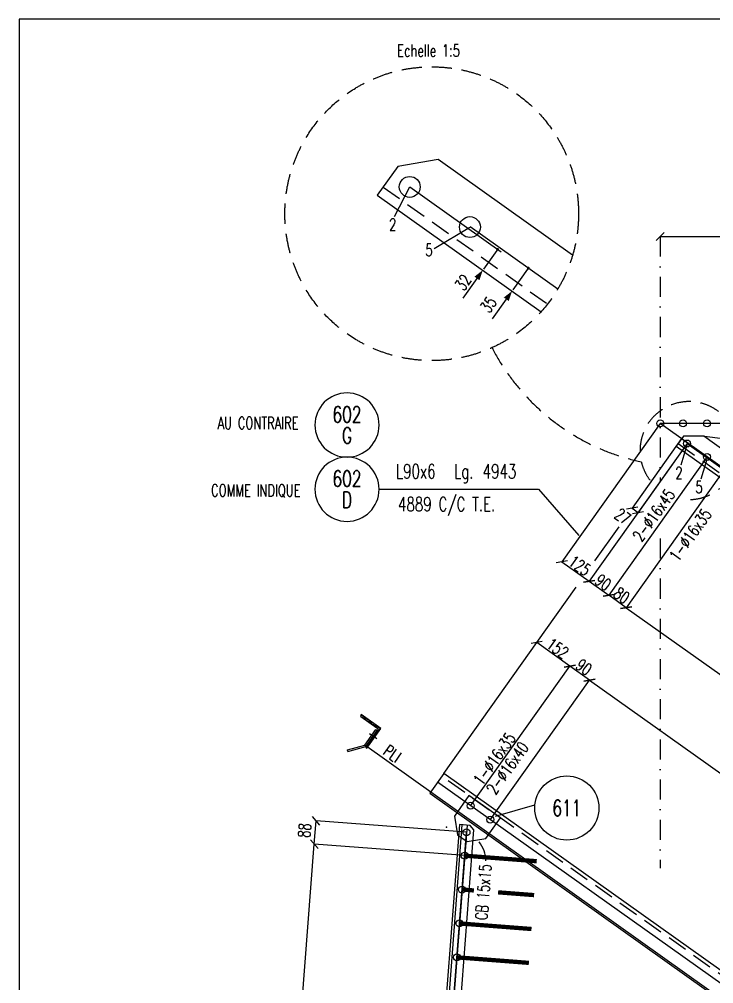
# Model space of a CAD drawing. Extents: x 45791 to 57956, y -56371 to -47761.
# Drawn here: x 45791 to 48387, y -51365 to -47761 of the extents above; entities that cross this region are included whole.
import ezdxf
from ezdxf.enums import TextEntityAlignment as Align

# ---------------------------------------------------------------- set-up
doc = ezdxf.new("R2010")
doc.units = 0
doc.header["$LTSCALE"] = 150
doc.header["$MEASUREMENT"] = 0
doc.linetypes.add('DASHDOT', pattern=[1, 0.5, -0.25, 0, -0.25])
doc.linetypes.add('DASHED', pattern=[0.75, 0.5, -0.25])
doc.layers.get('0').update_dxf_attribs({"linetype": 'CONTINUOUS'})
for name, color, linetype in [('ASSI', 3, 'CONTINUOUS'), ('BOLLINI_1', 7, 'CONTINUOUS'), ('BOLLINI_5', 7, 'CONTINUOUS'), ('FORI', 2, 'CONTINUOUS'), ('LINEA_ANG', 2, 'CONTINUOUS'), ('LINEE_PIASTRA', 2, 'CONTINUOUS'), ('LINEE_PIASTRE', 2, 'CONTINUOUS'), ('LS', 7, 'CONTINUOUS'), ('MZ', 6, 'DASHDOT'), ('PIASTRE', 5, 'CONTINUOUS'), ('PIEGA_C_3901_50', 2, 'CONTINUOUS'), ('QT_MAL', 7, 'CONTINUOUS'), ('QT_MPR', 7, 'CONTINUOUS'), ('SEZIONI', 2, 'CONTINUOUS'), ('TESTI_A_P', 7, 'CONTINUOUS'), ('TRAT-Y', 7, 'DASHED')]:
    doc.layers.add(name, color=color, linetype=linetype)
doc.styles.add('QUOTE', font='ROMANS8.SHX', dxfattribs={"width": 0.7})
doc.styles.add('RQL', font='ROMANS8.SHX', dxfattribs={"width": 0.7})
doc.styles.add('RS', font='ROMANS8.shx', dxfattribs={"width": 0.7})
doc.styles.get("Standard").update_dxf_attribs({"font": 'ROMANS8.SHX', "width": 0.7})
doc.dimstyles.new('FRECCE1', dxfattribs={"dimtxt": 45, "dimasz": 5, "dimexe": 0, "dimexo": 0, "dimgap": 1, "dimtad": 1, "dimdec": 0, "dimzin": 0, "dimdsep": 46, "dimtxsty": 'RS', "dimblk1": 'QUOTP', "dimblk2": 'QUOTF', "dimsah": 1, "dimcen": 0, "dimclrd": 2, "dimclre": 2, "dimclrt": 7, "dimadec": 0, "dimazin": 0, "dimtfac": 1, "dimtdec": 0, "dimtix": 1, "dimtmove": 2, "dimatfit": 3, "dimldrblk": 'QUOTP', "dimfxl": 1, "dimtolj": 1, "dimtzin": 0, "dimarcsym": 0})
doc.dimstyles.new('TRATTO', dxfattribs={"dimscale": 0, "dimtxt": 45, "dimasz": 30, "dimexe": 0, "dimexo": 0, "dimgap": 5, "dimtad": 1, "dimrnd": 0.5, "dimdsep": 46, "dimtxsty": 'RS', "dimblk1": 'OBLIQUE', "dimblk2": 'OBLIQUE', "dimsah": 1, "dimcen": 0.09, "dimclrd": 2, "dimclre": 2, "dimclrt": 7, "dimadec": 0, "dimazin": 0, "dimtfac": 1, "dimtix": 1, "dimtmove": 2, "dimatfit": 3, "dimfxl": 1, "dimtolj": 1, "dimtzin": 0, "dimarcsym": 0})

# ---------------------------------------------------------------- blocks, each defined once
blk = doc.blocks.new('16')
blk.add_circle((0, 0), 1)
blk = doc.blocks.new('ASSE98')
blk.add_line((0, 0), (1, 0))
at = {"color": 7, "flags": 1}
for tag, p in [('LAV1', (3.07431, 6.82847)), ('LAV2', (3.07431, 6.49513)), ('LAV3', (3.07431, 6.1618)), ('LAV4', (3.07431, 5.82847)), ('LAV5', (3.07431, 5.49513)), ('LAV6', (3.07431, 5.1618)), ('LAV7', (3.07431, 4.82847)), ('LAV8', (3.07431, 4.49513)), ('LAV9', (3.07431, 4.1618)), ('LAV10', (3.07431, 3.82847))]:
    blk.add_attdef(tag, p, '', height=0.2, dxfattribs=at)
at = {"color": 7, "style": 'QUOTE', "width": 0.5, "flags": 1}
for tag, p in [('TI', (1.38308, 6.82731)), ('DI_S', (1.38308, 6.42178)), ('D_S', (1.38308, 6.02092)), ('E_S', (1.38308, 5.68065)), ('NFORI', (1.36454, 5.29792)), ('ALAR', (1.36349, 4.93246)), ('FAM', (1.3775, 4.54645)), ('ALA', (1.38308, 4.19257)), ('DISP2', (1.38308, 3.84971)), ('DISP1', (1.38308, 3.50686)), ('PINZAF', (1.38308, 3.164)), ('PINZAI', (1.38308, 2.82114)), ('TRP', (1.38308, 2.47829)), ('NP', (1.38308, 2.13543)), ('SV', (1.38308, 1.79257)), ('PESO', (1.38308, 1.44971)), ('QUA', (1.38308, 1.10686)), ('LUN', (1.38308, 0.764)), ('PROF', (1.38308, 0.42114)), ('POS', (1.38308, 0.07829))]:
    blk.add_attdef(tag, p, '', height=0.2, dxfattribs=at)
blk = doc.blocks.new('_OBLIQUE')
at = {"color": 0, "linetype": 'ByBlock'}
blk.add_line((-0.5, -0.5), (0.5, 0.5), dxfattribs=at)
blk = doc.blocks.new('*D42')
at = {"layer": 'QT_MPR', "color": 2, "lineweight": -2, "transparency": 16777216}
for p, q in [((48187.5, -49271.5), (47819.5, -49789)), ((48287.5, -49346.5), (47921.3, -49861.5)), ((47819.5, -49789), (47921.3, -49861.5))]:
    blk.add_line(p, q, dxfattribs=at)
at = {"layer": 'QT_MPR', "color": 2, "lineweight": -2, "transparency": 16777216, "xscale": 30, "yscale": 30, "zscale": 30}
for p, rotation in [((47819.5, -49789), 144.5837768006198), ((47921.3, -49861.5), 324.5837768006198)]:
    blk.add_blockref('_OBLIQUE', p, dxfattribs=dict(at, rotation=rotation))
at = {"layer": 'QT_MPR', "color": 7, "transparency": 16777216, "insert": (47886.3, -49802.8), "char_height": 45, "attachment_point": 5, "rotation": 324.5838, "style": 'RS'}
blk.add_mtext('\\A1;125', dxfattribs=at)
blk = doc.blocks.new('*D43')
at = {"layer": 'QT_MPR', "color": 2, "lineweight": -2, "transparency": 16777216}
for p, q in [((48287.5, -49346.5), (47921.3, -49861.5)), ((48362.5, -49396.5), (47994.7, -49913.7)), ((47921.3, -49861.5), (47994.7, -49913.7))]:
    blk.add_line(p, q, dxfattribs=at)
at = {"layer": 'QT_MPR', "color": 2, "lineweight": -2, "transparency": 16777216, "xscale": 30, "yscale": 30, "zscale": 30}
for p, rotation in [((47921.3, -49861.5), 144.5837768006198), ((47994.7, -49913.7), 324.5837768006198)]:
    blk.add_blockref('_OBLIQUE', p, dxfattribs=dict(at, rotation=rotation))
at = {"layer": 'QT_MPR', "color": 7, "transparency": 16777216, "insert": (47974, -49865.2), "char_height": 45, "attachment_point": 5, "rotation": 324.5838, "style": 'RS'}
blk.add_mtext('\\A1;90', dxfattribs=at)
blk = doc.blocks.new('*D44')
at = {"layer": 'QT_MPR', "color": 2, "lineweight": -2, "transparency": 16777216}
for p, q in [((48438.4, -49427.9), (48059.9, -49960)), ((48059.9, -49960), (49971.6, -51319.4)), ((50350, -50787.2), (49971.6, -51319.4))]:
    blk.add_line(p, q, dxfattribs=at)
at = {"layer": 'QT_MPR', "color": 2, "lineweight": -2, "transparency": 16777216, "xscale": 30, "yscale": 30, "zscale": 30}
for p, rotation in [((48059.9, -49960), 144.5837768006198), ((49971.6, -51319.4), 324.5837768006198)]:
    blk.add_blockref('_OBLIQUE', p, dxfattribs=dict(at, rotation=rotation))
at = {"layer": 'QT_MPR', "color": 7, "transparency": 16777216, "insert": (48999.1, -50594.1), "char_height": 45, "attachment_point": 5, "rotation": 324.5838, "style": 'RS'}
blk.add_mtext('\\A1;2345.5', dxfattribs=at)
blk = doc.blocks.new('*D48')
at = {"layer": 'QT_MPR', "color": 2, "lineweight": -2, "transparency": 16777216}
for p, q in [((48267.3, -49328.3), (48082.4, -49588.4)), ((48287.5, -49346.5), (48104.4, -49604)), ((48082.4, -49588.4), (48104.4, -49604))]:
    blk.add_line(p, q, dxfattribs=at)
at = {"layer": 'QT_MPR', "color": 2, "lineweight": -2, "transparency": 16777216, "xscale": 30, "yscale": 30, "zscale": 30}
for p, rotation in [((48082.4, -49588.4), 144.5837768006198), ((48104.4, -49604), 324.5837768006198)]:
    blk.add_blockref('_OBLIQUE', p, dxfattribs=dict(at, rotation=rotation))
at = {"layer": 'QT_MPR', "color": 7, "transparency": 16777216, "insert": (48047.2, -49619), "char_height": 45, "attachment_point": 5, "rotation": 324.5838, "style": 'RS'}
blk.add_mtext('\\A1;27', dxfattribs=at)
blk = doc.blocks.new('YYY')
blk.add_circle((0, 0), 8)
at = {"color": 3, "style": 'RQL', "width": 0.7}
for tag, p in [('POS3', (0, 0.65)), ('POS2', (0, -4.63))]:
    blk.add_attdef(tag, text='', height=4, dxfattribs=at).set_placement(p, align=Align.CENTER)
at = {"style": 'RQL', "width": 0.7, "flags": 1}
blk.add_attdef('TIPO', text='', height=3, dxfattribs=at).set_placement((0, 0), align=Align.MIDDLE_CENTER)
blk = doc.blocks.new('*D50')
at = {"layer": 'QT_MPR', "color": 2, "lineweight": -2, "transparency": 16777216}
for p in [(48187.5, -48573.4), (51975.1, -49271.5)]:
    blk.add_line(p, (51975.1, -48573.4), dxfattribs=at)
at = {"layer": 'QT_MPR', "color": 2, "lineweight": -2, "transparency": 16777216, "xscale": 30, "yscale": 30, "zscale": 30, "rotation": 180}
blk.add_blockref('_OBLIQUE', (48187.5, -48573.4), dxfattribs=at)
at = {"layer": 'QT_MPR', "color": 2, "lineweight": -2, "transparency": 16777216, "xscale": 30, "yscale": 30, "zscale": 30}
blk.add_blockref('_OBLIQUE', (51975.1, -48573.4), dxfattribs=at)
at = {"layer": 'QT_MPR', "color": 7, "transparency": 16777216, "insert": (50081.3, -48545.9), "char_height": 45, "attachment_point": 5, "style": 'RS'}
blk.add_mtext('\\A1;3787.5', dxfattribs=at)
blk = doc.blocks.new('QUOTP')
at = {"layer": 'ASSI', "color": 2, "const_width": 1.07}
blk.add_lwpolyline([(-0.53, 0, 1), (0.53, 0, 1)], format="xyb", close=True, dxfattribs=at)
blk = doc.blocks.new('QUOTF')
at = {"layer": 'LS', "color": 2}
blk.add_line((7.5, 0), (25.5, 0), dxfattribs=at)
blk.add_solid([(7.5, 2.25), (0, 0), (7.5, -2.25)], dxfattribs=at)
blk = doc.blocks.new('*D138')
at = {"layer": 'QT_MAL', "color": 2, "lineweight": -2, "transparency": 16777216}
blk.add_line((47576.3, -48625.2), (47526.7, -48694.9), dxfattribs=at)
at = {"layer": 'QT_MAL', "color": 2, "lineweight": -2, "transparency": 16777216, "xscale": 5, "yscale": 5, "zscale": 5}
for name, p, rotation in [('QUOTP', (47579.2, -48621.2), 54.58377680061978), ('QUOTF', (47523.8, -48699), 234.5837768006197)]:
    blk.add_blockref(name, p, dxfattribs=dict(at, rotation=rotation))
at = {"layer": 'QT_MAL', "color": 7, "transparency": 16777216, "insert": (47450.3, -48744.7), "char_height": 45, "attachment_point": 5, "rotation": 54.5838, "style": 'RS'}
blk.add_mtext('\\A1;32', dxfattribs=at)
blk = doc.blocks.new('*D139')
at = {"layer": 'QT_MAL', "color": 2, "lineweight": -2, "transparency": 16777216}
blk.add_line((47691.4, -48695.4), (47636.3, -48772.8), dxfattribs=at)
at = {"layer": 'QT_MAL', "color": 2, "lineweight": -2, "transparency": 16777216, "xscale": 5, "yscale": 5, "zscale": 5}
for name, p, rotation in [('QUOTP', (47694.3, -48691.3), 54.58377680061978), ('QUOTF', (47633.4, -48776.9), 234.5837768006197)]:
    blk.add_blockref(name, p, dxfattribs=dict(at, rotation=rotation))
at = {"layer": 'QT_MAL', "color": 7, "transparency": 16777216, "insert": (47545, -48827.9), "char_height": 45, "attachment_point": 5, "rotation": 54.5838, "style": 'RS'}
blk.add_mtext('\\A1;35', dxfattribs=at)
blk = doc.blocks.new('*D56')
at = {"layer": 'QT_MPR', "color": 2, "lineweight": -2, "transparency": 16777216}
for p, q in [((47551.9, -50752.2), (47922.8, -50230.6)), ((47922.8, -50230.6), (49761.1, -51537.8)), ((49390.2, -52059.4), (49761.1, -51537.8))]:
    blk.add_line(p, q, dxfattribs=at)
at = {"layer": 'QT_MPR', "color": 2, "lineweight": -2, "transparency": 16777216, "xscale": 30, "yscale": 30, "zscale": 30}
for p, rotation in [((47922.8, -50230.6), 144.5837768006198), ((49761.1, -51537.8), 324.5837768006198)]:
    blk.add_blockref('_OBLIQUE', p, dxfattribs=dict(at, rotation=rotation))
at = {"layer": 'QT_MPR', "color": 7, "transparency": 16777216, "insert": (48759.2, -50791.6), "char_height": 45, "attachment_point": 5, "rotation": 324.5838, "style": 'RS'}
blk.add_mtext('\\A1;2256', dxfattribs=at)
blk = doc.blocks.new('bull')
at = {"style": 'RS', "width": 0.7, "flags": 1}
for tag, p in [('NN', (-12.25, 0)), ('DIAMETRO', (0, -4.86)), ('SERRAGGIO', (0, -9.71)), ('LUNGHEZZA', (0, -14.57)), ('NB', (0, -19.43)), ('TIPO', (0, -24.12)), ('EL', (-0.14, -29))]:
    blk.add_attdef(tag, p, '', height=3, dxfattribs=at)
at = {"style": 'RS', "width": 0.7}
blk.add_attdef('BULLONE', (0, 0), '', height=3, dxfattribs=at)
blk = doc.blocks.new('*D94')
at = {"layer": 'LS', "color": 2, "lineweight": -2, "transparency": 16777216}
for p, q in [((48362.5, -49396.5), (47994.7, -49913.7)), ((48438.4, -49427.9), (48059.9, -49960)), ((48059.9, -49960), (47994.7, -49913.7))]:
    blk.add_line(p, q, dxfattribs=at)
at = {"layer": 'LS', "color": 2, "lineweight": -2, "transparency": 16777216, "xscale": 30, "yscale": 30, "zscale": 30}
for p, rotation in [((47994.7, -49913.7), 144.5837768006198), ((48059.9, -49960), 324.5837768006198)]:
    blk.add_blockref('_OBLIQUE', p, dxfattribs=dict(at, rotation=rotation))
at = {"layer": 'LS', "color": 7, "transparency": 16777216, "insert": (48043.3, -49914.4), "char_height": 45, "attachment_point": 5, "rotation": 324.5838, "style": 'RS'}
blk.add_mtext('\\A1;80', dxfattribs=at)
blk = doc.blocks.new('MRKR_98')
blk.add_point((0, 0))
at = {"color": 7, "style": 'QUOTE', "width": 0.5, "flags": 1}
for tag, p in [('NFORI', (3.72, 5.3)), ('TI', (3.73, 6.83)), ('DI_S', (3.73, 6.42)), ('D_S', (3.73, 6.02)), ('E_S', (3.73, 5.68)), ('AUX2', (3.71, 4.93)), ('AUX1', (3.73, 4.19)), ('FAM', (3.73, 4.55)), ('COMMESSA', (3.73, 3.85)), ('MD', (3.73, 3.51)), ('MP', (3.73, 3.16)), ('LARGHEZZA', (3.73, 2.82)), ('SPESSORE', (3.73, 2.48)), ('NP', (3.73, 2.14)), ('SV', (3.73, 1.79)), ('PESO', (3.73, 1.45)), ('QUA', (3.73, 1.11)), ('LUN', (3.73, 0.76)), ('PROF', (3.73, 0.42)), ('POS', (3.73, 0.08))]:
    blk.add_attdef(tag, p, '', height=0.2, dxfattribs=at)
at = {"color": 7, "flags": 1}
for tag, p in [('LAV1', (5.26, 6.88)), ('LAV2', (5.26, 6.55)), ('LAV3', (5.26, 6.21)), ('LAV4', (5.26, 5.88)), ('LAV5', (5.26, 5.55)), ('LAV6', (5.26, 5.21)), ('LAV7', (5.26, 4.88)), ('LAV8', (5.26, 4.55)), ('LAV9', (5.26, 4.21)), ('LAV10', (5.26, 3.88))]:
    blk.add_attdef(tag, p, '', height=0.2, dxfattribs=at)
blk = doc.blocks.new('*D99')
at = {"layer": 'LS', "color": 2, "lineweight": -2, "transparency": 16777216}
for p, q in [((47478.5, -50700), (47849.4, -50178.4)), ((47922.8, -50230.6), (47849.4, -50178.4)), ((47551.9, -50752.2), (47922.8, -50230.6))]:
    blk.add_line(p, q, dxfattribs=at)
at = {"layer": 'LS', "color": 2, "lineweight": -2, "transparency": 16777216, "xscale": 30, "yscale": 30, "zscale": 30}
for p, rotation in [((47849.4, -50178.4), 144.5837768006198), ((47922.8, -50230.6), 324.5837768006198)]:
    blk.add_blockref('_OBLIQUE', p, dxfattribs=dict(at, rotation=rotation))
at = {"layer": 'LS', "color": 7, "transparency": 16777216, "insert": (47902, -50182.1), "char_height": 45, "attachment_point": 5, "rotation": 324.5838, "style": 'RS'}
blk.add_mtext('\\A1;90', dxfattribs=at)
blk = doc.blocks.new('*D100')
at = {"layer": 'LS', "color": 2, "lineweight": -2, "transparency": 16777216}
for p, q in [((47377.8, -50579.3), (47725.5, -50090.3)), ((47849.4, -50178.4), (47725.5, -50090.3)), ((47478.5, -50700), (47849.4, -50178.4))]:
    blk.add_line(p, q, dxfattribs=at)
at = {"layer": 'LS', "color": 2, "lineweight": -2, "transparency": 16777216, "xscale": 30, "yscale": 30, "zscale": 30}
for p, rotation in [((47725.5, -50090.3), 144.5837768006198), ((47849.4, -50178.4), 324.5837768006198)]:
    blk.add_blockref('_OBLIQUE', p, dxfattribs=dict(at, rotation=rotation))
at = {"layer": 'LS', "color": 7, "transparency": 16777216, "insert": (47803.4, -50112), "char_height": 45, "attachment_point": 5, "rotation": 324.5838, "style": 'RS'}
blk.add_mtext('\\A1;152', dxfattribs=at)
blk = doc.blocks.new('*D102')
at = {"layer": 'QT_MPR', "color": 2, "lineweight": -2, "transparency": 16777216}
for p, q in [((46523.1, -55655.1), (46894.1, -50843.3)), ((47456.3, -50886.7), (46894.1, -50843.3)), ((47085.4, -55698.4), (46523.1, -55655.1))]:
    blk.add_line(p, q, dxfattribs=at)
at = {"layer": 'QT_MPR', "color": 2, "lineweight": -2, "transparency": 16777216, "xscale": 30, "yscale": 30, "zscale": 30}
for p, rotation in [((46894.1, -50843.3), 85.59195900462167), ((46523.1, -55655.1), 265.5919590046217)]:
    blk.add_blockref('_OBLIQUE', p, dxfattribs=dict(at, rotation=rotation))
at = {"layer": 'QT_MPR', "color": 7, "transparency": 16777216, "insert": (46750.8, -53252.9), "char_height": 45, "attachment_point": 5, "rotation": 85.592, "style": 'RS'}
blk.add_mtext('\\A1;127x38', dxfattribs=at)
blk = doc.blocks.new('*D103')
at = {"layer": 'QT_MPR', "color": 2, "lineweight": -2, "transparency": 16777216}
for p, q in [((46523.1, -55655.1), (46894.1, -50843.3)), ((47456.3, -50886.7), (46894.1, -50843.3)), ((47085.4, -55698.4), (46523.1, -55655.1))]:
    blk.add_line(p, q, dxfattribs=at)
at = {"layer": 'QT_MPR', "color": 2, "lineweight": -2, "transparency": 16777216, "xscale": 30, "yscale": 30, "zscale": 30}
for p, rotation in [((46894.1, -50843.3), 85.59195900462167), ((46523.1, -55655.1), 265.5919590046217)]:
    blk.add_blockref('_OBLIQUE', p, dxfattribs=dict(at, rotation=rotation))
at = {"layer": 'QT_MPR', "color": 7, "transparency": 16777216, "insert": (46681.2, -53247.1), "char_height": 45, "attachment_point": 5, "rotation": 85.592, "style": 'RS'}
blk.add_mtext('\\A1;4826', dxfattribs=at)
blk = doc.blocks.new('*D104')
at = {"layer": 'QT_MPR', "color": 2, "lineweight": -2, "transparency": 16777216}
for p, q in [((46894.1, -50843.3), (46900.8, -50756.1)), ((47463, -50799.4), (46900.8, -50756.1)), ((47456.3, -50886.7), (46894.1, -50843.3))]:
    blk.add_line(p, q, dxfattribs=at)
at = {"layer": 'QT_MPR', "color": 2, "lineweight": -2, "transparency": 16777216, "xscale": 30, "yscale": 30, "zscale": 30}
for p, rotation in [((46900.8, -50756.1), 85.59195900462167), ((46894.1, -50843.3), 265.5919590046217)]:
    blk.add_blockref('_OBLIQUE', p, dxfattribs=dict(at, rotation=rotation))
at = {"layer": 'QT_MPR', "color": 7, "transparency": 16777216, "insert": (46857.2, -50792.4), "char_height": 45, "attachment_point": 5, "rotation": 85.592, "style": 'RS'}
blk.add_mtext('\\A1;88', dxfattribs=at)
blk = doc.blocks.new('xxx')
blk.add_circle((0, 0), 8)
at = {"color": 3, "style": 'RQL', "width": 0.7}
blk.add_attdef('POS', text='', height=4, dxfattribs=at).set_placement((0, 0), align=Align.MIDDLE)
at = {"color": 3, "style": 'RQL', "width": 0.7, "flags": 1}
blk.add_attdef('POS1', (-0.39, -5.42), '', height=2, dxfattribs=at)
at = {"style": 'RQL', "width": 0.7, "flags": 1}
blk.add_attdef('TIPO', (-0.39, -8.66), '', height=2, dxfattribs=at)

msp = doc.modelspace()

# ---------------------------------------------------------------- hatches: boundary and pattern name
at = {"layer": 'LS'}
h = msp.add_hatch(dxfattribs=at)
h.set_pattern_fill('_U', color=6, scale=5, angle=189.583777, style=0, pattern_type=0)
h.set_pattern_definition([(189.583777, (56453.4847, -118967.6335), (0.8324478, -4.9302161), [])])
edge = h.paths.add_edge_path()
edge.add_line((47142.303, -50411.849), (47068.956, -50359.693))
edge.add_line((47068.956, -50359.693), (47067.507, -50361.731))
edge.add_arc((47070.36, -50363.759), 3.5, 144.583777, 234.583777)
edge.add_line((47068.331, -50366.611), (47128.231, -50409.205))
edge.add_arc((47124.175, -50414.91), 7, 324.583777, 414.583777, ccw=False)
edge.add_line((47129.879, -50418.967), (47087.285, -50478.867))
edge.add_arc((47090.138, -50480.895), 3.5, 144.583777, 234.583777)
edge.add_line((47088.109, -50483.747), (47090.147, -50485.196))
edge.add_line((47090.147, -50485.196), (47142.303, -50411.849))

# ---------------------------------------------------------------- linework, layer by layer
at = {"layer": 'LINEA_ANG'}
for p, q in [((47356.619, -48285.566), (47206.016, -48310.995)), ((47859.49, -48643.153), (47356.619, -48285.566)), ((47206.016, -48310.995), (47129.618, -48418.64)), ((47129.618, -48418.64), (47741.939, -48854.055)), ((48273.682, -49319.344), (48247.024, -49356.832)), ((48349.708, -49319.415), (48273.682, -49319.344)), ((52292.502, -52123.094), (48349.708, -49319.415)), ((48247.024, -49356.832), (52275.39, -52221.359)), ((47377.756, -50579.277), (47325.6, -50652.624)), ((51406.122, -53443.805), (47377.756, -50579.277)), ((47325.6, -50652.624), (51353.966, -53517.152)), ((47437.205, -50770.371), (47048.606, -55811.415)), ((47446.179, -50771.063), (47057.58, -55812.107)), ((47477.087, -50773.446), (47437.205, -50770.371)), ((47490.89, -50789.554), (47477.087, -50773.446)), ((47104.673, -55799.69), (47490.89, -50789.554))]:
    msp.add_line(p, q, dxfattribs=at)
at = {"layer": 'LINEE_PIASTRA'}
for p, q in [((47417.699, -50738.974), (47429.471, -50808.698)), ((47465.33, -50834.197), (47535.053, -50822.424))]:
    msp.add_line(p, q, dxfattribs=at)
at = {"layer": 'LINEE_PIASTRE'}
for p, q in [((47472.173, -50662.368), (47417.699, -50738.974)), ((47589.527, -50745.817), (47472.173, -50662.368)), ((47535.053, -50822.424), (47589.527, -50745.817)), ((47429.471, -50808.698), (47465.33, -50834.197))]:
    msp.add_line(p, q, dxfattribs=at)
at = {"layer": 'LS', "color": 6}
for p, q in [((47193.329, -48497.839), (47250.868, -48387.692)), ((47250.868, -48387.692), (47592.329, -48630.502)), ((47341.671, -48617.356), (47475.868, -48537.692)), ((47804.182, -48769.475), (47476.66, -48536.578)), ((52015.473, -49271.539), (48187.473, -49271.539)), ((52450.473, -52302.913), (48187.473, -49271.539)), ((48468.583, -49334.836), (48344.637, -49318.731)), ((48265.526, -49425.926), (48287.387, -49351.616)), ((48287.473, -49346.539), (48546.565, -49530.777)), ((48340.699, -49478.945), (48362.561, -49404.634)), ((47136.355, -49517.525), (47731.789, -49517.525)), ((47731.789, -49517.525), (47882.694, -49690.411)), ((47127.91, -50450.696), (47100.128, -50430.941)), ((49459.471, -52163.861), (47082.45, -50473.588)), ((49463.545, -52111.541), (47354.576, -50611.876)), ((47571.712, -50739.003), (47718.636, -50697.232)), ((47078.634, -55786.188), (47463.047, -50799.443))]:
    msp.add_line(p, q, dxfattribs=at)
at = {"layer": 'LS', "color": 2}
for p, q in [((47942.392, -49785.234), (48033.209, -49657.518)), ((47725.463, -50090.299), (47873.014, -49882.8))]:
    msp.add_line(p, q, dxfattribs=at)
at = {"layer": 'LS', "color": 8}
msp.add_lwpolyline([(45791.092, -47761.325), (45791.092, -56371.325), (55331.092, -56371.325), (55331.092, -55171.325), (57956.092, -55171.325), (57956.092, -47761.325), (45791.092, -47761.325)], close=True, dxfattribs=at)
at = {"layer": 'LS', "color": 6}
msp.add_lwpolyline([(47142.303, -50411.849), (47068.956, -50359.693), (47067.507, -50361.731, 0.41421356), (47068.331, -50366.611), (47128.231, -50409.205, -0.41421356), (47129.879, -50418.967), (47087.285, -50478.867, 0.41421356), (47088.109, -50483.747), (47090.147, -50485.196)], format="xyb", close=True, dxfattribs=at)
at = {"layer": 'LS', "color": 6, "const_width": 16}
for points in [[(47456.319, -50886.724), (47725.52, -50907.475)], [(47436.797, -51139.972), (47705.998, -51160.724)]]:
    msp.add_lwpolyline(points, dxfattribs=at)
at = {"layer": 'LS', "color": 2, "linetype": 'DASHED', "const_width": 16}
for points in [[(47446.558, -51013.348), (47490.712, -51016.752)], [(47581.12, -51023.721), (47715.759, -51034.1)], [(47427.036, -51266.597), (47696.237, -51287.348)]]:
    msp.add_lwpolyline(points, dxfattribs=at)
at = {"layer": 'LS', "color": 6}
msp.add_arc((47423.172, -50905.953), 112.213, 359.78296, 39.320406, dxfattribs=at)
at = {"layer": 'MZ'}
for p, q in [((48187.473, -48573.353), (48187.473, -49488.784)), ((48187.473, -49701.499), (48187.473, -50933.709))]:
    msp.add_line(p, q, dxfattribs=at)
at = {"layer": 'PIEGA_C_3901_50'}
for p, q in [((47082.45, -50473.588), (47124.175, -50414.91)), ((47124.175, -50414.91), (47129.065, -50418.387)), ((47086.108, -50478.797), (47129.065, -50418.387)), ((47017.911, -50491.578), (47082.45, -50473.588))]:
    msp.add_line(p, q, dxfattribs=at)
at = {"layer": 'PIEGA_C_3901_50', "const_width": 1.667}
msp.add_lwpolyline([(47082.226, -50472.785, 1), (47082.674, -50474.39, 1)], format="xyb", close=True, dxfattribs=at)
at = {"layer": 'SEZIONI'}
for q in [(47086.108, -50478.797), (47017.911, -50491.578)]:
    msp.add_line((47019.522, -50497.358), q, dxfattribs=at)
at = {"layer": 'TRAT-Y'}
for p, q in [((47151.35, -48388.079), (47766.054, -48825.188)), ((48254.558, -49346.237), (52282.923, -52210.765)), ((51398.588, -53454.4), (47370.222, -50589.872))]:
    msp.add_line(p, q, dxfattribs=at)
msp.add_circle((47332.944, -48487.882), 548.963, dxfattribs=at)
for centre, radius, start, end in [((48287.769, -48612.888), 820.334, 207.242224, 257.959845), ((48294.681, -49372.875), 182.988, 271.858557, 222.588472)]:
    msp.add_arc(centre, radius, start, end, dxfattribs=at)

# ---------------------------------------------------------------- block references
at = {"layer": 'ASSI'}
ref = msp.add_blockref('ASSE98', (48267.307, -49328.308), dxfattribs=dict(at, xscale=4943, rotation=324.5837768006197))
ref.add_attrib('PROF', 'L90x6', (47199.267, -49476.718), dxfattribs={"layer": '0', "color": 2, "height": 52.5, "style": 'QUOTE', "width": 0.7})
ref.add_attrib('LUN', '4943', (47523.256, -49476.718), dxfattribs={"layer": '0', "color": 2, "height": 52.5, "style": 'QUOTE', "width": 0.7})
ref.add_attrib('PESO', '4889 C/C T.E.', (47206.979, -49599.547), dxfattribs={"layer": '0', "color": 2, "height": 52.5, "style": 'QUOTE', "width": 0.7})
ref.add_attrib('SV', 'Lg.', (47416.588, -49476.718), dxfattribs={"layer": '0', "color": 2, "height": 52.5, "style": 'QUOTE', "width": 0.7})
ref.add_attrib('LAV1', 'CB 62x44', (48476.184, -49325.889), dxfattribs={"layer": '0', "color": 7, "height": 45, "width": 0.7})
ref.add_attrib('LAV2', 'CB 43x43', (51971.75, -51878.444), dxfattribs={"layer": '0', "color": 7, "height": 45, "rotation": 324.583777, "width": 0.7})
at = {"layer": 'ASSI', "xscale": 4943, "zscale": 4943, "rotation": 144.5837768006197}
msp.add_blockref('ASSE98', (51406.122, -53443.805), dxfattribs=at)
at = {"layer": 'ASSI'}
ref = msp.add_blockref('ASSE98', (47465.122, -50772.523), dxfattribs=dict(at, xscale=5056, zscale=5056, rotation=265.5919590046217))
ref.add_attrib('LAV1', 'CB 15x15', (47540.421, -51128.693), dxfattribs={"layer": '0', "color": 7, "height": 45, "rotation": 85.591959, "width": 0.7})
at = {"layer": 'BOLLINI_1', "xscale": 14.99850000000172, "yscale": 14.99850000000172, "zscale": 14.99850000000172}
msp.add_blockref('xxx', (47838.08, -50708.644), dxfattribs=at).add_auto_attribs({'POS': '611'})
at = {"layer": 'BOLLINI_5'}
ref = msp.add_blockref('YYY', (47016.357, -49277.528), dxfattribs=dict(at, xscale=-14.99978124361964, yscale=14.99978124357598, zscale=14.99978124359379))
ref.add_attrib('POS3', '602', dxfattribs={"layer": '0', "color": 3, "height": 59.9991, "style": 'RQL', "width": 0.7}).set_placement((47016.357, -49267.824), align=Align.CENTER)
ref.add_attrib('POS2', 'G', dxfattribs={"layer": '0', "color": 3, "height": 59.999, "style": 'RQL', "width": 0.7}).set_placement((47016.357, -49346.983), align=Align.CENTER)
ref = msp.add_blockref('YYY', (47016.357, -49517.525), dxfattribs=dict(at, xscale=-14.99978124361964, yscale=14.99978124357598, zscale=14.99978124359379))
ref.add_attrib('POS3', '602', dxfattribs={"layer": '0', "color": 3, "height": 59.9991, "style": 'RQL', "width": 0.7}).set_placement((47016.357, -49507.82), align=Align.CENTER)
ref.add_attrib('POS2', 'D', dxfattribs={"layer": '0', "color": 3, "height": 59.999, "style": 'RQL', "width": 0.7}).set_placement((47016.357, -49586.98), align=Align.CENTER)
at = {"layer": 'FORI'}
for p, xscale, yscale, zscale in [((47250.868, -48387.692), 39, 39, 39), ((47475.868, -48537.692), 39, 39, 39), ((48187.473, -49271.539), 13, 13, 13), ((48272.473, -49271.539), 13, 13, 13), ((48362.473, -49271.539), 13, 13, 13), ((48287.473, -49346.539), 13, 13, 13), ((48362.473, -49396.539), 13, 13, 13), ((47478.53, -50700.019), 13, 13, 13), ((47551.877, -50752.175), 13, 13, 13), ((47463.047, -50799.443), 13, 13, 13), ((47456.322, -50886.685), 13, 13, 13), ((47446.558, -51013.348), 13, 13, 13), ((47436.797, -51139.972), 13, 13, 13), ((47427.036, -51266.597), 13, 13, 13)]:
    msp.add_blockref('16', p, dxfattribs=dict(at, xscale=xscale, yscale=yscale, zscale=zscale))
at = {"layer": 'LS', "color": 7}
for p, xscale, yscale, zscale, rotation, values in [((48117.928, -49717.204), 15, 15, 15, 54.58377680061855, {'BULLONE': '2-%%c16x45                '}), ((48254.781, -49790.858), 15, 15, 15, 54.58377680062009, {'BULLONE': '1-%%c16x35                '}), ((47522.205, -50627.359), 14.99999999999999, 14.99999999999999, 14.99999999999999, 54.58377680062004, {'BULLONE': '1-%%c16x35                '}), ((47571.103, -50662.129), 14.99999999999999, 14.99999999999999, 14.99999999999999, 54.58377680062004, {'BULLONE': '2-%%c16x40                '})]:
    msp.add_blockref('bull', p, dxfattribs=dict(at, xscale=xscale, yscale=yscale, zscale=zscale, rotation=rotation)).add_auto_attribs(values)
at = {"layer": 'PIASTRE', "xscale": 20, "yscale": 20, "zscale": 20, "rotation": 324.5837768010001}
msp.add_blockref('MRKR_98', (47388.723, -50779.723), dxfattribs=at)

# ---------------------------------------------------------------- texts
at = {"layer": 'LS', "color": 7, "style": 'RS', "width": 0.7}
msp.add_text('Echelle 1:5', height=45, dxfattribs=at).set_placement((47203.776, -47900.841))
msp.add_text('PLI', height=45, rotation=324.583777, dxfattribs=at).set_placement((47185.424, -50505.481), align=Align.MIDDLE)
at = {"layer": 'LS', "color": 7, "char_height": 45, "attachment_point": 5, "style": 'RS'}
for s, insert in [('\\A1;2', (47187.462, -48528.453)), ('\\A1;5', (47323.174, -48623.523)), ('\\A1;2', (48257.146, -49456.461)), ('\\A1;5', (48332.32, -49509.479))]:
    msp.add_mtext(s, dxfattribs=dict(at, insert=insert))
at = {"layer": 'TESTI_A_P', "style": 'RS', "width": 0.7}
for s, p in [('AU CONTRAIRE', (46532.57, -49292.44)), ('COMME INDIQUE', (46508.057, -49544.336))]:
    msp.add_text(s, height=45, dxfattribs=at).set_placement(p)

# ---------------------------------------------------------------- dimensions: what is measured, and where the dimension line sits
at = {"layer": 'LS', "color": 6}
for base, p1, p2, picture, middle in [((47994.747, -49913.67), (48438.366, -49427.859), (48362.473, -49396.539), '*D94', (48043.282, -49914.439)), ((47725.463, -50090.299), (47478.53, -50700.019), (47377.756, -50579.277), '*D100', (47803.377, -50111.959)), ((47849.417, -50178.442), (47551.877, -50752.175), (47478.53, -50700.019), '*D99', (47902.027, -50182.108))]:
    dim = msp.add_linear_dim(base=base, p1=p1, p2=p2, angle=324.583777, dimstyle='TRATTO', override={"dimscale": 1}, dxfattribs=at)
    dim.commit()
    dim.dimension.update_dxf_attribs({"geometry": picture, "text_midpoint": middle})
at = {"layer": 'QT_MAL'}
for base, p1, p2, text, picture, middle in [((47523.844, -48698.969), (47579.179, -48621.151), (47523.844, -48698.969), '32', '*D138', (47450.321, -48744.735)), ((47633.418, -48776.886), (47694.267, -48691.315), (47633.418, -48776.886), '35', '*D139', (47545.01, -48827.85))]:
    dim = msp.add_linear_dim(base=base, p1=p1, p2=p2, angle=54.583777, text=text, dimstyle='FRECCE1', dxfattribs=at)
    dim.commit()
    dim.dimension.update_dxf_attribs({"geometry": picture, "text_midpoint": middle, "dimtype": 160})
at = {"layer": 'QT_MPR'}
dim = msp.add_linear_dim(base=(51975.064, -48573.353), p1=(48187.473, -48573.353), p2=(51975.064, -49271.539), dimstyle='TRATTO', override={"dimscale": 1}, dxfattribs=at)
dim.commit()
dim.dimension.update_dxf_attribs({"geometry": '*D50', "text_midpoint": (50081.268, -48545.853)})
for base, p1, p2, angle, text, picture, middle in [((47921.321, -49861.457), (48187.473, -49271.539), (48287.473, -49346.539), 324.583777, '125', '*D42', (47886.339, -49802.838)), ((48104.397, -49603.998), (48267.307, -49328.308), (48287.473, -49346.539), 324.583777, '27', '*D48', (48047.228, -49618.953)), ((47994.747, -49913.67), (48287.473, -49346.539), (48362.473, -49396.539), 324.583777, '90', '*D43', (47973.971, -49865.152)), ((49971.613, -51319.397), (48438.366, -49427.859), (50350.034, -50787.226), 324.583777, '2345.5', '*D44', (48999.117, -50594.122)), ((49761.086, -51537.808), (47551.877, -50752.175), (49390.198, -52059.385), 324.583777, '2256', '*D56', (48759.211, -50791.642)), ((46900.79, -50756.101), (47456.322, -50886.685), (47463.047, -50799.443), 85.591959, '88', '*D104', (46857.229, -50792.42)), ((46894.065, -50843.342), (47085.398, -55698.448), (47456.322, -50886.685), 85.591959, '127x38', '*D102', (46750.752, -53252.92)), ((46894.065, -50843.342), (47085.398, -55698.448), (47456.322, -50886.685), 85.591959, '4826', '*D103', (46681.184, -53247.11))]:
    dim = msp.add_linear_dim(base=base, p1=p1, p2=p2, angle=angle, text=text, dimstyle='TRATTO', override={"dimscale": 1}, dxfattribs=at)
    dim.commit()
    dim.dimension.update_dxf_attribs({"geometry": picture, "text_midpoint": middle, "dimtype": 160})

doc.saveas('drawing.dxf')
